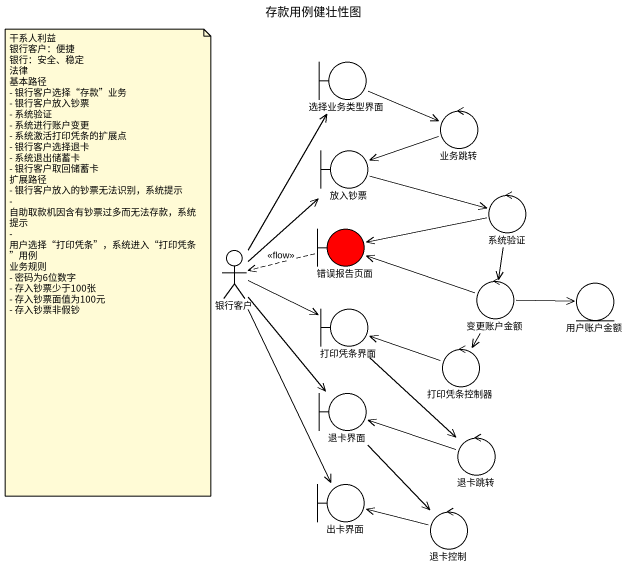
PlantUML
@startuml
title 存款用例健壮性图
boundary 选择业务类型界面
control 业务跳转
boundary 放入钞票
control 系统验证
boundary 错误报告页面 #FF0000
actor 银行客户
boundary 打印凭条界面
control 变更账户金额
entity 用户账户金额
control 打印凭条控制器
boundary 退卡界面
control 退卡跳转
boundary 出卡界面
control 退卡控制
选择业务类型界面 -right-> 业务跳转
业务跳转 -left-> 放入钞票
放入钞票 -right-> 系统验证
系统验证 -left-> 错误报告页面
系统验证 --> 变更账户金额
错误报告页面 .left.> 银行客户 : <<flow>>
银行客户 -up-> 选择业务类型界面
银行客户 -up-> 放入钞票
银行客户 -right-> 打印凭条界面
银行客户 --> 退卡界面
银行客户 --> 出卡界面
打印凭条界面 --> 退卡跳转
变更账户金额 -left-> 错误报告页面
变更账户金额 -right-> 用户账户金额
变更账户金额 --> 打印凭条控制器
打印凭条控制器 -left-> 打印凭条界面
退卡界面 --> 退卡控制
退卡跳转 -left-> 退卡界面
退卡控制 -left-> 出卡界面
note as N1
  干系人利益
  银行客户：便捷
  银行：安全、稳定
  法律
  基本路径
  - 银行客户选择“存款”业务
  - 银行客户放入钞票
  - 系统验证
  - 系统进行账户变更
  - 系统激活打印凭条的扩展点
  - 银行客户选择退卡
  - 系统退出储蓄卡
  - 银行客户取回储蓄卡
  扩展路径
  - 银行客户放入的钞票无法识别，系统提示
  - 自助取款机因含有钞票过多而无法存款，系统提示
  - 用户选择“打印凭条”，系统进入“打印凭条”用例
  业务规则
  - 密码为6位数字
  - 存入钞票少于100张
  - 存入钞票面值为100元
  - 存入钞票非假钞
end note
@enduml
